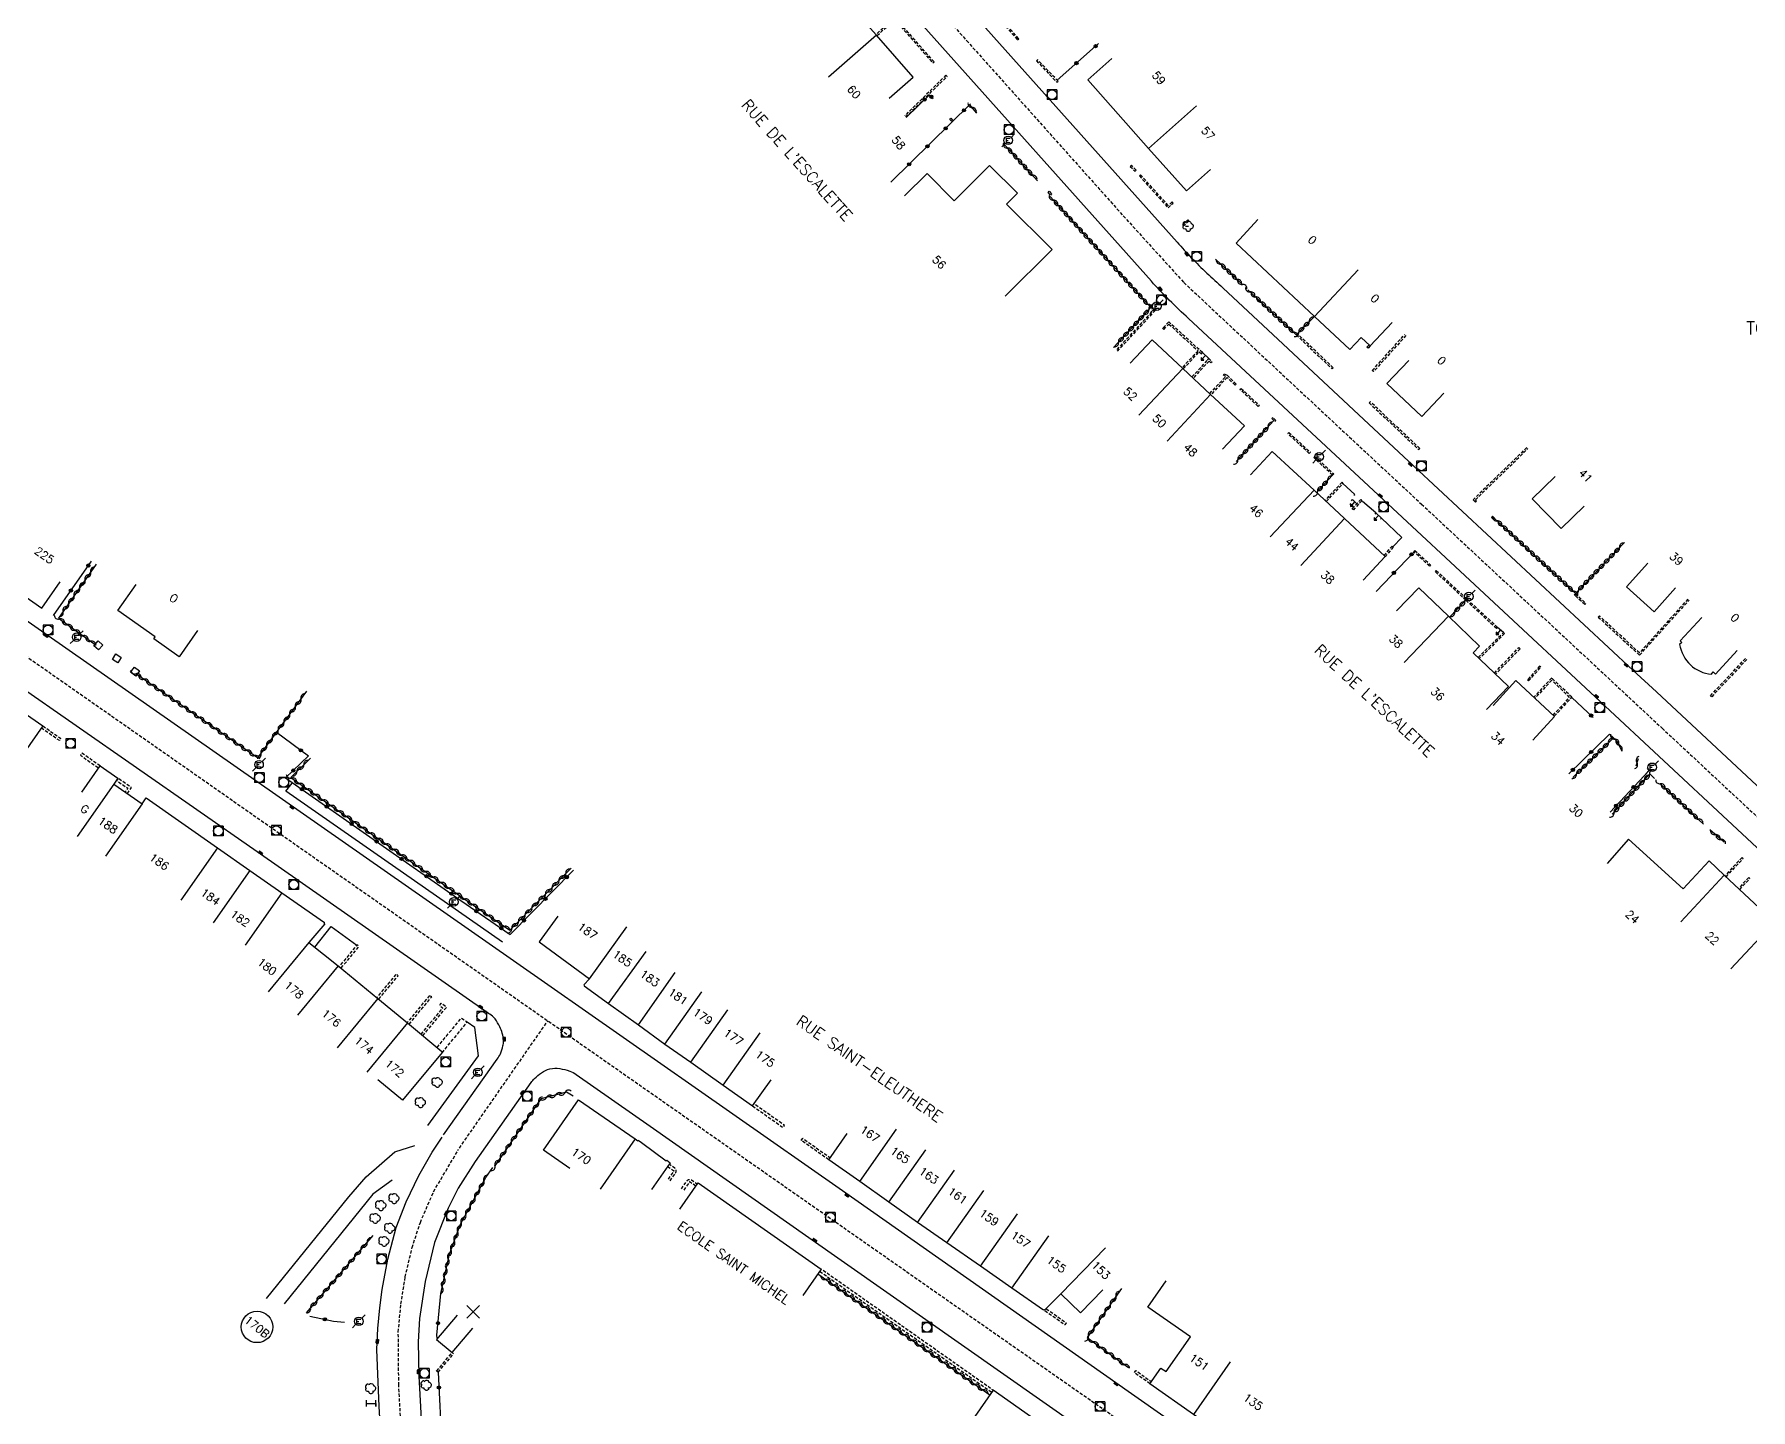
# Model space of a CAD drawing. Header units: millimetres. Extents: x 79000 to 80000, y 145000 to 146001.
# Drawn here: x 79249.1 to 79517.2, y 145345 to 145559.8 of the extents above; entities that cross this region are included whole.
import ezdxf
from ezdxf.enums import TextEntityAlignment as Align

# ---------------------------------------------------------------- set-up
doc = ezdxf.new("R2010")
doc.units = ezdxf.units.MM
doc.linetypes.add('DASHED', pattern=[0.75, 0.5, -0.25])
doc.layers.get('0').update_dxf_attribs({"linetype": 'CONTINUOUS'})
for name, color, linetype in [('W0001', 6, 'DASHED'), ('W0008', 7, 'CONTINUOUS'), ('W0100', 7, 'CONTINUOUS'), ('W0112', 1, 'DASHED'), ('W0300', 7, 'CONTINUOUS'), ('W0310', 3, 'CONTINUOUS'), ('W0322', 7, 'CONTINUOUS'), ('W0334', 7, 'CONTINUOUS'), ('W0400', 7, 'CONTINUOUS'), ('W0420', 7, 'CONTINUOUS'), ('W0471', 7, 'CONTINUOUS'), ('W0980', 7, 'CONTINUOUS'), ('W0984', 7, 'CONTINUOUS'), ('W0989', 7, 'CONTINUOUS'), ('W0991', 7, 'CONTINUOUS'), ('W1102', 7, 'CONTINUOUS'), ('W1474', 7, 'CONTINUOUS')]:
    doc.layers.add(name, color=color, linetype=linetype)
doc.styles.get("Standard").update_dxf_attribs({"font": 'romans.shx', "width": 0.85})

# ---------------------------------------------------------------- blocks, each defined once
blk = doc.blocks.new('T420')
for p, q in [((0.75, 0.75), (-0.75, 0.75)), ((-0.75, 0.75), (-0.75, -0.75)), ((0.75, 0.75), (0.75, -0.75)), ((0.75, -0.75), (-0.75, -0.75))]:
    blk.add_line(p, q)
blk.add_ellipse((0, 0), major_axis=(-0.53, 0.53), ratio=1, start_param=3.926991, end_param=10.210176)
blk = doc.blocks.new('T400')
for p, q in [((-0.15, 0.3), (0.15, 0.3)), ((-0.15, -0.25), (-0.15, 0.3)), ((-0.15, 0.15), (0.15, 0.15)), ((-0.15, 0), (0.15, 0)), ((0.15, 0.3), (0.15, -0.25)), ((-0.15, -0.15), (0.15, -0.15)), ((-0.15, -0.25), (-0.15, -0.3)), ((-0.15, -0.3), (0.15, -0.3)), ((0.15, -0.3), (0.15, -0.25))]:
    blk.add_line(p, q)
blk = doc.blocks.new('T471')
for p, q in [((-0.333334, 0.333334), (-0.333334, -0.333334)), ((-0.333334, 0.333334), (0.333334, 0.333334)), ((-0.333334, 0), (0, 0)), ((0.500001, 0.500001), (1.000002, 1.000002)), ((-0.500001, -0.500001), (-1.000002, -1.000002)), ((-0.333334, -0.333334), (0.333334, -0.333334))]:
    blk.add_line(p, q)
blk.add_ellipse((0, 0), major_axis=(0.471405, 0.471405), ratio=1, start_param=5.4977871438, end_param=11.780972451)
blk = doc.blocks.new('T300')
for p, q in [((-0.8, 0.51), (-0.86, 0.34)), ((-0.86, 0.34), (-0.86, 0.17)), ((-0.86, 0.17), (-0.74, 0.06)), ((-0.69, 0.63), (-0.8, 0.51)), ((-0.8, -0.06), (-0.74, 0.06)), ((-0.74, 0.06), (-0.69, 0.11)), ((-0.57, 0.69), (-0.69, 0.63)), ((-0.46, 0.69), (-0.57, 0.69)), ((-0.29, 0.63), (-0.46, 0.69)), ((-0.29, 0.63), (-0.17, 0.74)), ((-0.23, 0.57), (-0.29, 0.63)), ((-0.17, 0.74), (-0.06, 0.8)), ((-0.06, 0.8), (0.06, 0.8)), ((0.06, 0.8), (0.23, 0.74)), ((0.23, 0.74), (0.34, 0.63)), ((0.34, 0.63), (0.4, 0.51)), ((0.46, 0.46), (0.34, 0.46)), ((0.4, 0.51), (0.4, 0.46)), ((0.57, 0.4), (0.46, 0.46)), ((0.57, 0.4), (0.69, 0.29)), ((0.69, 0.29), (0.74, 0.17)), ((0.74, 0.06), (0.69, -0.17)), ((0.74, 0.17), (0.74, 0.06)), ((-0.8, -0.17), (-0.8, -0.06)), ((-0.8, -0.23), (-0.8, -0.17)), ((-0.74, -0.34), (-0.8, -0.23)), ((-0.69, -0.4), (-0.74, -0.34)), ((-0.51, -0.46), (-0.69, -0.4)), ((-0.4, -0.46), (-0.51, -0.46)), ((-0.4, -0.46), (-0.34, -0.46)), ((-0.34, -0.46), (-0.34, -0.4)), ((-0.34, -0.51), (-0.34, -0.46)), ((-0.29, -0.63), (-0.34, -0.51)), ((-0.17, -0.74), (-0.29, -0.63)), ((-0.06, -0.8), (-0.17, -0.74)), ((0.06, -0.8), (-0.06, -0.8)), ((0.17, -0.74), (0.06, -0.8)), ((0.23, -0.69), (0.17, -0.74)), ((0.29, -0.46), (0.23, -0.46)), ((0.29, -0.63), (0.23, -0.69)), ((0.46, -0.4), (0.29, -0.46)), ((0.34, -0.51), (0.29, -0.63)), ((0.34, -0.51), (0.34, -0.46)), ((0.57, -0.34), (0.46, -0.4)), ((0.63, -0.29), (0.57, -0.34)), ((0.69, -0.17), (0.63, -0.29))]:
    blk.add_line(p, q)
blk = doc.blocks.new('t310o')
at = {"color": 0, "linetype": 'Continuous'}
for centre, start, end in [((-0.5, 0.38), 216.8699, 323.1304), ((0.5, -0.37), 36.8699, 143.1303)]:
    blk.add_arc(centre, 0.625, start, end, dxfattribs=at)
blk = doc.blocks.new('t322o')
at = {"color": 0, "linetype": 'Continuous'}
for radius in [0.25, 0.15]:
    blk.add_circle((0, 0), radius, dxfattribs=at)
blk = doc.blocks.new('t112o')
at = {"color": 0, "linetype": 'Continuous'}
for p, q in [((-0.5, 0.5), (0.5, 0.5)), ((-0.5, -0.5), (-0.5, 0.5)), ((0.5, 0.5), (0.5, -0.5)), ((0.5, -0.5), (-0.5, -0.5))]:
    blk.add_line(p, q, dxfattribs=at)
blk = doc.blocks.new('t991o')
at = {"color": 0, "linetype": 'Continuous'}
for p, q in [((-1, 1), (1, -1)), ((-1, -1), (1, 1))]:
    blk.add_line(p, q, dxfattribs=at)
blk = doc.blocks.new('T1474')
at = {"color": 0, "linetype": 'Continuous', "flags": 128}
for points in [[(-0.75, -0.5), (-0.75, 0.5)], [(-0.75, 0), (0.75, 0)], [(0.75, 0), (0.75, -0.5), (0.75, 0.5)]]:
    blk.add_lwpolyline(points, dxfattribs=at)

msp = doc.modelspace()

# ---------------------------------------------------------------- linework, layer by layer
at = {"layer": 'W0001'}
for points in [[(79059.03, 145846.67), (79080.57, 145826.87), (79099.73, 145809.33), (79127.7, 145783.72), (79178.91, 145736.81), (79242.47, 145678.54), (79269.83, 145653.34), (79296.53, 145628.76), (79314.34, 145611.88), (79336.14, 145624.33), (79375.22, 145580.74), (79394.76, 145558.88), (79419.23, 145531.5), (79428.7, 145521.08), (79439.72, 145510.77), (79465.81, 145486.47), (79503.39, 145451.48), (79526.33, 145430.08), (79554.26, 145404.04), (79576.56, 145383.26), (79601.57, 145360.01)], [(79307.07, 145330.56), (79306.07, 145348.85), (79306, 145357.15), (79306.41, 145361.53), (79307.08, 145365.76), (79308.16, 145370.35), (79309.44, 145374.29), (79311.5, 145379.07), (79315.41, 145385.7)]]:
    msp.add_lwpolyline(points, dxfattribs=at)
at = {"layer": 'W0001', "flags": 128}
for points in [[(79516.13, 145275.16), (79000, 145635.92)], [(79315.54, 145385.89), (79329.33, 145405.73)]]:
    msp.add_lwpolyline(points, dxfattribs=at)
at = {"layer": 'W0008', "flags": 128}
for points in [[(79518.69, 145278.82), (79501.09, 145291.55), (79457.44, 145321.63), (79420.53, 145347.52), (79375.36, 145379.19), (79323.99, 145415.13), (79250.79, 145466.27), (79216.33, 145490.34), (79184.35, 145512.73), (79154.86, 145533.32), (79117.13, 145559.67), (79084.26, 145582.62), (79051.39, 145605.61), (79020.18, 145627.43), (79000, 145641.53)], [(79322.29, 145418.06), (79288.41, 145441.63), (79289.4, 145442.88)], [(79292.95, 145417.27), (79295.49, 145420.49), (79299.53, 145417.61)], [(79310.63, 145389.43), (79318.53, 145400.28), (79317.93, 145404.75), (79316.75, 145405.55)]]:
    msp.add_lwpolyline(points, dxfattribs=at)
for points in [[(79381.46, 145579.07), (79403.86, 145553.99), (79427.66, 145527.38, 0.0072), (79429.86, 145524.96, 0.0189), (79434.77, 145520.27), (79464.63, 145492.4), (79498.83, 145460.56), (79502.51, 145457.16), (79568.23, 145395.8), (79593.66, 145372.17), (79606.69, 145360.04)], [(79598.34, 145358.19), (79584.52, 145371.04), (79513.59, 145437.12), (79493.71, 145455.65), (79459.05, 145487.94), (79429.43, 145515.45, -0.0062), (79426.42, 145518.34, -0.0147), (79423.64, 145521.27), (79387.03, 145562.21)], [(79313.04, 145387.98), (79321.46, 145399.76, 0.055204), (79321.94, 145400.62, 0.042224), (79322.34, 145401.84, 0.070043), (79322.41, 145402.66, 0.048117), (79322.24, 145403.83, 0.057185), (79321.87, 145404.82, 0.041455), (79321.11, 145406.06, 0.064), (79320.69, 145406.5, 0.040414), (79319.89, 145407.05), (79283.94, 145432.17), (79246.26, 145458.42)], [(79318.03, 145383.8), (79326.75, 145396.16, -0.052195), (79327.26, 145396.74, -0.02803), (79328.35, 145397.65, -0.101902), (79329.68, 145398.26, -0.097435), (79331.21, 145398.31, -0.046787), (79332.77, 145397.91, -0.066121), (79333.79, 145397.39), (79345.36, 145389.3), (79370.12, 145371.92), (79412.22, 145342.38), (79415.54, 145340.05), (79428.76, 145330.82), (79455.2, 145312.29), (79513.56, 145271.51)]]:
    msp.add_lwpolyline(points, format="xyb", dxfattribs=at)
at = {"layer": 'W0008'}
for points in [[(79285.4, 145362.38), (79298.28, 145378.28), (79300.98, 145381.41), (79305.45, 145385.29), (79308.57, 145386.3)], [(79303.72, 145333.11), (79303.01, 145345.55), (79302.67, 145354.42), (79302.82, 145357.73), (79303.1, 145360.92), (79303.48, 145363.78), (79304.38, 145368.55), (79305.65, 145373.49), (79307.23, 145377.48), (79309.18, 145381.62), (79311.27, 145385.25), (79312.83, 145387.62)], [(79317.98, 145383.79), (79315.35, 145379.63), (79313.79, 145376.51), (79311.65, 145371.13), (79310.17, 145365.05), (79309.32, 145359.3), (79309.12, 145355.62), (79309.18, 145350.28), (79310.84, 145320.57)], [(79305.03, 145380.86), (79302.03, 145378.7), (79288.19, 145361.57)]]:
    msp.add_lwpolyline(points, dxfattribs=at)
at = {"layer": 'W0100'}
for p, q in [((79436.84, 145527.25), (79440.26, 145530.91)), ((79432.57, 145509.23), (79431.6, 145510.14)), ((79506.19, 145465.12), (79509.62, 145468.75)), ((79478.61, 145466.42), (79477.69, 145467.22))]:
    msp.add_line(p, q, dxfattribs=at)
at = {"layer": 'W0100', "flags": 128}
for points in [[(79382.67, 145549.88), (79386.43, 145553.17), (79380.7, 145559.72), (79367.32, 145574.57), (79363.61, 145571.22)], [(79417.43, 145556.05), (79413.69, 145552.73), (79423.17, 145542.04), (79429.11, 145535.4), (79432.83, 145538.73)], [(79436.84, 145527.25), (79449.1, 145515.78), (79454.62, 145510.61), (79456.39, 145512.5), (79457.81, 145511.17), (79461.23, 145514.82)], [(79434.74, 145495.05), (79438.14, 145498.72), (79432.86, 145503.61), (79428.52, 145507.68), (79423.73, 145512.13), (79420.33, 145508.47)], [(79463.85, 145508.92), (79460.42, 145505.29), (79465.86, 145500.14), (79469.29, 145503.78)], [(79456.72, 145474.62), (79460.13, 145478.28), (79453.76, 145484.22), (79449.05, 145488.64), (79442.48, 145494.71), (79439.08, 145491.04)], [(79228.62, 145491.52), (79225.76, 145487.42), (79233.95, 145481.7), (79238.49, 145478.52), (79243.1, 145475.28), (79250.32, 145470.22), (79253.19, 145474.31)], [(79486.68, 145490.78), (79483.1, 145487.28), (79487.63, 145482.65), (79491.21, 145486.14)], [(79208.34, 145461.03), (79204.38, 145464.07), (79214.25, 145476.94), (79214.39, 145476.84), (79214.45, 145476.93), (79218.63, 145474.04), (79223.14, 145470.9), (79227.49, 145467.91), (79232.41, 145464.46), (79236.94, 145461.3), (79241.44, 145458.17), (79245.54, 145455.3), (79250.47, 145451.83), (79247.59, 145447.74)], [(79501.15, 145477.26), (79497.81, 145473.54), (79502.13, 145469.66), (79505.47, 145473.38)], [(79274.63, 145466.74), (79271.76, 145462.64), (79267.8, 145465.41), (79268.04, 145465.76), (79262.19, 145469.84), (79265.06, 145473.94)], [(79475.94, 145454.37), (79479.4, 145457.98), (79473.89, 145463.25), (79474.89, 145464.29), (79470.02, 145468.96), (79465.38, 145473.4), (79461.92, 145469.78)], [(79483.18, 145449.62), (79486.59, 145453.28), (79480.54, 145458.91), (79476.98, 145455.02)], [(79256.59, 145441.47), (79259.44, 145445.58), (79262.2, 145443.66), (79261.57, 145442.75), (79265.97, 145439.67), (79266.6, 145440.58), (79277.78, 145432.79), (79282.82, 145429.25), (79287.79, 145425.78), (79294.47, 145421.13), (79294.39, 145421.05), (79294.51, 145420.94), (79292.04, 145417.98), (79296.63, 145414.37), (79302.81, 145409.27), (79307.45, 145405.43), (79312.82, 145400.97), (79312.78, 145400.91), (79312.87, 145400.8), (79306.65, 145393.36), (79302.82, 145396.57)], [(79551.79, 145385.59), (79555.22, 145389.23), (79549.29, 145394.82), (79543.26, 145400.45), (79537.21, 145406.09), (79531.38, 145411.55), (79527.52, 145415.08), (79520.94, 145421.2), (79513.11, 145428.52), (79510.72, 145430.74), (79506.68, 145426.37), (79498.12, 145434.12), (79494.83, 145430.35)], [(79330.94, 145422.13), (79327.98, 145418.1), (79335.84, 145412.32), (79334.97, 145411.41), (79335.08, 145411.3), (79335.01, 145411.22), (79338.85, 145408.46), (79343.49, 145405.13), (79347.65, 145402.13), (79351.67, 145399.32), (79356.76, 145395.71), (79361.34, 145392.48), (79364.22, 145396.56)], [(79332.81, 145382.72), (79328.7, 145385.57), (79334.15, 145393.44), (79342.99, 145387.32), (79343.4, 145387.03), (79343.46, 145387.12), (79343.99, 145386.74), (79347.86, 145383.9), (79347.92, 145383.98), (79348.46, 145383.61), (79345.57, 145379.44)], [(79416.05, 145363.74), (79412.56, 145360.15), (79409.48, 145363.15), (79409.48, 145363.15), (79406.95, 145360.55), (79406.82, 145360.67), (79406.78, 145360.6), (79401.84, 145364.02), (79396.92, 145367.47), (79391.65, 145371.11), (79387.08, 145374.29), (79382.59, 145377.46), (79378.06, 145380.68), (79373.23, 145384.06), (79376.09, 145388.16)], [(79349.96, 145376.35), (79352.83, 145380.44), (79372.06, 145366.97), (79369.19, 145362.87)], [(79463.14, 145327.37), (79460.28, 145323.27), (79453.56, 145327.95), (79450.27, 145330.25), (79446.08, 145333.2), (79441.76, 145336.22), (79437, 145340.87), (79437.14, 145341.01), (79435.32, 145342.79), (79435.18, 145342.65), (79434.11, 145341.56), (79434.11, 145341.56), (79430.22, 145344.27), (79423.4, 145349.08), (79425.12, 145351.54), (79425.94, 145350.97), (79429.74, 145356.43), (79423.08, 145361.06), (79425.94, 145365.17)], [(79404.74, 145343.99), (79398.93, 145348.06), (79396.06, 145343.97)]]:
    msp.add_lwpolyline(points, dxfattribs=at)
at = {"layer": 'W0100'}
for points in [[(79400.78, 145518.94), (79408.11, 145526.23), (79400.99, 145533.32), (79402.69, 145535.04), (79398.36, 145539.35), (79392.81, 145533.84), (79388.62, 145538.11), (79385.05, 145534.6)], [(79432.08, 145509.69), (79431.4, 145508.96), (79431.8, 145508.97), (79431.39, 145509.36), (79431.4, 145508.96)], [(79454.87, 145486.99), (79455.04, 145487.17), (79455.72, 145486.54)], [(79455.38, 145486.86), (79454.7, 145486.12), (79455.1, 145486.14), (79454.69, 145486.52), (79454.7, 145486.12)], [(79459.12, 145484.69), (79458.44, 145483.96), (79458.84, 145483.98), (79458.43, 145484.36), (79458.44, 145483.96)], [(79459.4, 145484.1), (79459.57, 145484.28), (79458.68, 145485.11), (79458.51, 145484.92)], [(79478.15, 145466.82), (79477.49, 145466.07), (79477.89, 145466.09), (79477.47, 145466.47), (79477.49, 145466.07)], [(79315.19, 145359.82), (79311.96, 145356), (79314.4, 145353.94), (79317.63, 145357.75)]]:
    msp.add_lwpolyline(points, dxfattribs=at)
msp.add_lwpolyline([(79506.19, 145465.12), (79506.48, 145464.84), (79506.13, 145464.57, 0.346885), (79511.11, 145459.89), (79511.35, 145460.26), (79511.72, 145459.93), (79515.09, 145463.62)], format="xyb", dxfattribs=at)
at = {"layer": 'W0112'}
for p in [(79312.21, 145350.87), (79314.4, 145353.94)]:
    msp.add_line(p, (79314.63, 145353.74), dxfattribs=at)
for points in [[(79389.33, 145573.96), (79402.72, 145559), (79402.91, 145559.17), (79389.51, 145574.13)], [(79409.04, 145552.54), (79405.84, 145555.89), (79405.66, 145555.72), (79408.86, 145552.37)], [(79392.4, 145546.28), (79392.12, 145546.56), (79392.3, 145546.73), (79392.58, 145546.45)], [(79421.25, 145538.63), (79420.49, 145539.41), (79420.31, 145539.23), (79421.08, 145538.45)], [(79426.85, 145533.66), (79426.26, 145533.11), (79421.93, 145537.91), (79421.74, 145537.74), (79426.24, 145532.75), (79427.02, 145533.48)], [(79407.85, 145534.75), (79407.48, 145535.16), (79407.67, 145535.33), (79408.04, 145534.92)], [(79428.57, 145530.17), (79429.3, 145530.87), (79429.48, 145530.69), (79428.75, 145529.99)], [(79446.24, 145512.9), (79451.85, 145507.6), (79452.02, 145507.78), (79446.41, 145513.08)], [(79440.29, 145501.74), (79437.46, 145504.37), (79437.63, 145504.55), (79440.46, 145501.92)], [(79457.62, 145502.29), (79465.37, 145494.99), (79465.54, 145495.17), (79457.8, 145502.47)], [(79443.07, 145499.55), (79442.61, 145500), (79442.43, 145499.83), (79442.9, 145499.37)], [(79448.29, 145494.39), (79444.92, 145497.48), (79445.08, 145497.66), (79448.45, 145494.58)], [(79451.93, 145490.99), (79448.97, 145493.74), (79449.14, 145493.92), (79452.1, 145491.18)], [(79455, 145485.76), (79456.31, 145487.17), (79456.49, 145487), (79455.19, 145485.59)], [(79477.28, 145484.22), (79476.92, 145484.57), (79476.75, 145484.39), (79477.1, 145484.04)], [(79464.76, 145479.25), (79467.21, 145476.98), (79467.04, 145476.79), (79464.59, 145479.07)], [(79468.11, 145476.12), (79472.92, 145471.64), (79477.69, 145467.22), (79477.52, 145467.04), (79472.75, 145471.45), (79467.94, 145475.93)], [(79489.84, 145472.48), (79491.49, 145470.96), (79491.33, 145470.78), (79489.67, 145472.3)], [(79482.54, 145458.85), (79484.43, 145461), (79484.24, 145461.17), (79482.36, 145459.01)]]:
    msp.add_lwpolyline(points, close=True, dxfattribs=at)
for points in [[(79380.77, 145559.64), (79383.55, 145562.15), (79389.49, 145555.38), (79389.68, 145555.54), (79383.28, 145562.84), (79383.09, 145562.68), (79383.39, 145562.34), (79380.6, 145559.83)], [(79385.25, 145546.93), (79391.72, 145553.28), (79391.54, 145553.46), (79385.09, 145547.12)], [(79418.31, 145510.34), (79424.35, 145516.84), (79424.17, 145517.01), (79418.13, 145510.52)], [(79428.6, 145507.6), (79431.09, 145510.26), (79431.43, 145509.96), (79431.6, 145510.14), (79431.08, 145510.61), (79426.33, 145514.94), (79425.38, 145513.93), (79425.56, 145513.76), (79426.34, 145514.59), (79430.91, 145510.42), (79428.42, 145507.77)], [(79457.81, 145511.17), (79457.46, 145510.82), (79457.29, 145511), (79457.63, 145511.34)], [(79463.38, 145512.8), (79458.31, 145507.17), (79458.12, 145507.34), (79463.19, 145512.97)], [(79429.96, 145506.33), (79432.45, 145508.99), (79432.39, 145509.05), (79432.57, 145509.23), (79433.1, 145508.71), (79432.93, 145508.53), (79432.63, 145508.82), (79430.14, 145506.16)], [(79432.74, 145503.73), (79435.26, 145506.42), (79434.9, 145506.6), (79435.01, 145506.82), (79435.44, 145506.61), (79436.86, 145505.23), (79436.69, 145505.05), (79435.45, 145506.25), (79432.92, 145503.56)], [(79482.25, 145495.32), (79473.88, 145487.15), (79474.24, 145486.76), (79474.42, 145486.93), (79474.23, 145487.14), (79482.42, 145495.14)], [(79450.92, 145486.88), (79453.58, 145489.71), (79453.4, 145489.88), (79450.74, 145487.05)], [(79459.94, 145478.45), (79461.22, 145479.91), (79461.41, 145479.74), (79460.13, 145478.28)], [(79507.41, 145471.64), (79499.86, 145463.23), (79493.59, 145469.01), (79493.42, 145468.83), (79499.88, 145462.88), (79507.6, 145471.47)], [(79474.66, 145462.51), (79478.61, 145466.42), (79478.78, 145466.24), (79474.84, 145462.34)], [(79477.19, 145460.09), (79481.03, 145464.07), (79481.21, 145463.89), (79477.38, 145459.91)], [(79516.62, 145462.22), (79511.12, 145456.38), (79510.93, 145456.55), (79516.44, 145462.39)], [(79486.54, 145453.33), (79489.31, 145456.3), (79486.15, 145459.32), (79483.34, 145456.31)], [(79486.35, 145453.5), (79488.95, 145456.29), (79486.16, 145458.97), (79483.52, 145456.14)], [(79513.39, 145428.26), (79516.06, 145431.11), (79515.88, 145431.28), (79513.21, 145428.43)], [(79515.51, 145426.28), (79517.1, 145427.99), (79516.92, 145428.16), (79515.33, 145426.45)], [(79312.21, 145350.87), (79311.99, 145351.07), (79314.4, 145353.94)]]:
    msp.add_lwpolyline(points, dxfattribs=at)
at = {"layer": 'W0112', "flags": 128}
for points in [[(79250.47, 145451.83), (79253.28, 145449.87), (79253.06, 145449.54), (79250.24, 145451.5)], [(79259.44, 145445.58), (79256.58, 145447.57), (79256.35, 145447.25), (79259.22, 145445.25)], [(79263.68, 145441.28), (79264.32, 145442.19), (79262.2, 145443.66), (79261.98, 145443.33), (79263.76, 145442.09), (79263.35, 145441.51)], [(79297.09, 145414.02), (79299.85, 145417.36), (79299.54, 145417.62), (79296.78, 145414.27)], [(79302.95, 145409.16), (79305.98, 145412.82), (79305.67, 145413.08), (79302.64, 145409.41)], [(79307.68, 145405.24), (79311.21, 145409.5), (79310.9, 145409.76), (79307.37, 145405.49)], [(79309.84, 145403.44), (79313.53, 145407.9), (79312.65, 145408.5), (79312.43, 145408.17), (79312.94, 145407.81), (79309.53, 145403.7)], [(79312.05, 145401.61), (79315.86, 145406.21), (79316.73, 145405.6), (79312.84, 145400.83)], [(79361.34, 145392.48), (79366.09, 145389.11), (79366.32, 145389.44), (79361.57, 145392.8)], [(79373.23, 145384.06), (79368.94, 145387.1), (79369.17, 145387.42), (79373.46, 145384.38)], [(79407.19, 145360.8), (79410.32, 145358.61), (79410.09, 145358.28), (79406.78, 145360.6)], [(79423.4, 145349.08), (79420.97, 145350.81), (79421.2, 145351.14), (79423.63, 145349.4)]]:
    msp.add_lwpolyline(points, dxfattribs=at)
for points in [[(79348.07, 145383.04), (79348.97, 145382.41, -0.412665), (79349, 145382.27), (79348.13, 145381.03)], [(79348.46, 145380.79), (79349.32, 145382.04, 0.412665), (79349.2, 145382.74), (79348.3, 145383.37)], [(79350.22, 145379.51), (79351.11, 145380.79, -0.414214), (79351.81, 145380.91), (79352.71, 145380.28)], [(79352.48, 145379.95), (79351.58, 145380.58, 0.414214), (79351.44, 145380.56), (79350.54, 145379.27)]]:
    msp.add_lwpolyline(points, format="xyb", dxfattribs=at)
msp.add_lwpolyline([(79371.83, 145366.64), (79398.7, 145347.74), (79398.93, 145348.06), (79372.06, 145366.97)], close=True, dxfattribs=at)
at = {"layer": 'W0310'}
for p, q in [((79435.62, 145506.44), (79435.62, 145506.44)), ((79451.93, 145490.99), (79449.4, 145488.3)), ((79291.66, 145360.17), (79302.08, 145372.23))]:
    msp.add_line(p, q, dxfattribs=at)
at = {"layer": 'W0310', "flags": 128}
for points in [[(79396.37, 145547.52), (79395.26, 145548.86)], [(79405.86, 145536.99), (79400.48, 145542.85)], [(79417.7, 145510.91), (79423.52, 145517.17), (79407.79, 145534.54)], [(79428.93, 145529.87), (79429.4, 145529.89)], [(79433.63, 145524.75), (79437.89, 145520.71)], [(79438.71, 145519.95), (79446.22, 145512.92), (79449.1, 145515.78)], [(79477.25, 145484.19), (79489.86, 145472.53), (79497.54, 145480.5)], [(79258.8, 145477.07), (79252.9, 145468.66), (79258.81, 145464.44)], [(79291.68, 145457.25), (79284.03, 145446.85), (79264.99, 145459.99)], [(79497.17, 145447.82), (79496.47, 145449.22), (79495.82, 145449.98), (79495.19, 145450.54)], [(79292.31, 145446.79), (79289.19, 145443.78), (79316.07, 145424.99), (79323.42, 145419.91), (79333.02, 145429.63)], [(79502.22, 145443.61), (79501.5, 145444.33), (79495.61, 145438.04)], [(79499.63, 145446.67), (79499.27, 145445.54)], [(79509.88, 145436.5), (79503.06, 145442.86)], [(79513.07, 145433.65), (79510.84, 145435.62)], [(79333.33, 145393.99), (79332.28, 145394.62), (79328.25, 145393.56), (79321.05, 145383.12)], [(79371.54, 145366.23), (79398.41, 145347.33)], [(79418.93, 145363.95), (79413.6, 145356.29), (79420.04, 145351.62)]]:
    msp.add_lwpolyline(points, dxfattribs=at)
at = {"layer": 'W0310'}
for points in [[(79442.75, 145499.51), (79436.84, 145493.12)], [(79472.75, 145471.46), (79470.2, 145468.79)], [(79495.82, 145449.98), (79489.45, 145443.78)], [(79312.65, 145363.17), (79313.99, 145369.34), (79315.72, 145374.02), (79319.65, 145381.28), (79320.74, 145382.84)]]:
    msp.add_lwpolyline(points, dxfattribs=at)
at = {"layer": 'W0322'}
msp.add_line((79312.21, 145350.87), (79313.92, 145317.84), dxfattribs=at)
for points in [[(79408.91, 145552.68), (79415.35, 145558.4)], [(79395.38, 145548.98), (79382.94, 145536.75)], [(79464.64, 145479.02), (79458.73, 145472.84)], [(79495.19, 145450.54), (79488.83, 145444.35)], [(79312.05, 145356.19), (79312.01, 145356.69), (79312.65, 145363.17)], [(79292.18, 145359.64), (79295.9, 145358.86), (79297.58, 145358.71)]]:
    msp.add_lwpolyline(points, dxfattribs=at)
at = {"layer": 'W0322', "flags": 128}
for points in [[(79389.55, 145549.79), (79388.96, 145550.42), (79385.33, 145546.84)], [(79252.13, 145469.09), (79258.08, 145477.58)], [(79492.61, 145453.16), (79489.27, 145456.26)], [(79286.96, 145450.84), (79291.97, 145447.15), (79288.4, 145443.72), (79315.79, 145424.58), (79323.48, 145419.26), (79333.38, 145429.28)], [(79495.26, 145438.36), (79501.37, 145444.88), (79501.1, 145445.22)]]:
    msp.add_lwpolyline(points, dxfattribs=at)
at = {"layer": 'W0334', "flags": 128}
for points in [[(79455.22, 145487.86), (79455.38, 145487.97), (79453.55, 145489.68)], [(79458.68, 145485.11), (79456.59, 145486.89)], [(79461.35, 145479.79), (79462.76, 145481.24), (79459.57, 145484.28)]]:
    msp.add_lwpolyline(points, dxfattribs=at)
at = {"layer": 'W1102'}
for p, q in [((79380.7, 145559.72), (79373.17, 145553.14)), ((79423.17, 145542.04), (79430.66, 145548.67)), ((79449.1, 145515.78), (79455.94, 145523.08)), ((79428.52, 145507.68), (79421.68, 145500.38)), ((79432.86, 145503.61), (79426.07, 145496.28)), ((79449.05, 145488.64), (79442.2, 145481.35)), ((79453.76, 145484.22), (79446.94, 145476.9)), ((79470.02, 145468.96), (79463.1, 145461.73)), ((79513.11, 145428.52), (79506.29, 145421.21)), ((79520.94, 145421.2), (79514.13, 145413.89))]:
    msp.add_line(p, q, dxfattribs=at)
at = {"layer": 'W1102', "flags": 128}
for points in [[(79261.57, 145442.75), (79255.85, 145434.56)], [(79265.97, 145439.67), (79260.24, 145431.48)], [(79277.78, 145432.79), (79272.05, 145424.59)], [(79282.82, 145429.25), (79277.09, 145421.05)], [(79287.79, 145425.78), (79282.06, 145417.58)], [(79335.84, 145412.32), (79341.69, 145420.44)], [(79292.04, 145417.98), (79285.66, 145410.28)], [(79338.85, 145408.46), (79344.7, 145416.58)], [(79296.63, 145414.37), (79290.25, 145406.67)], [(79343.49, 145405.13), (79349.26, 145413.29)], [(79302.81, 145409.27), (79296.43, 145401.57)], [(79347.65, 145402.13), (79353.42, 145410.3)], [(79351.67, 145399.32), (79357.45, 145407.48)], [(79307.45, 145405.43), (79301.07, 145397.73)], [(79356.76, 145395.71), (79362.54, 145403.87)], [(79378.06, 145380.68), (79383.83, 145388.85)], [(79342.99, 145387.32), (79337.53, 145379.45)], [(79382.59, 145377.46), (79388.37, 145385.62)], [(79387.08, 145374.29), (79392.86, 145382.45)], [(79391.65, 145371.11), (79397.43, 145379.27)], [(79396.92, 145367.47), (79402.7, 145375.63)], [(79401.84, 145364.02), (79407.62, 145372.17)], [(79416.45, 145370.32), (79409.48, 145363.15)], [(79435.93, 145352.48), (79430.22, 145344.27)]]:
    msp.add_lwpolyline(points, dxfattribs=at)
at = {"layer": 'W1102'}
msp.add_circle((79283.94, 145357.96), 2.46, dxfattribs=at)

# ---------------------------------------------------------------- block references
at = {"layer": 'W0112'}
for p, rotation in [((79259.15, 145464.4), 318.8478238850084), ((79262.03, 145462.38), 328.2010646115514), ((79264.89, 145460.31), 323.0484794621854)]:
    msp.add_blockref('t112o', p, dxfattribs=dict(at, rotation=rotation))
at = {"layer": 'W0300'}
for p in [(79429.39, 145529.87), (79312.11, 145396.14), (79309.48, 145392.98), (79303.3, 145376.89), (79305.36, 145377.99), (79302.42, 145374.89), (79303.8, 145371.3), (79304.7, 145373.37), (79301.72, 145348.31), (79310.4, 145348.83)]:
    msp.add_blockref('T300', p, dxfattribs=at)
at = {"layer": 'W0310'}
for p, rotation in [((79395.63, 145548.41), 129.8576294940469), ((79401.17, 145542.09), 132.5835459531356), ((79401.95, 145541.24), 132.5835459531356), ((79402.73, 145540.39), 132.5835459531356), ((79403.52, 145539.54), 132.5835459531356), ((79404.3, 145538.69), 132.5835459531356), ((79405.08, 145537.84), 132.5835459531356), ((79408.33, 145533.95), 132.1710655971128), ((79409.1, 145533.09), 132.1710655971128), ((79409.88, 145532.24), 132.1710655971128), ((79410.65, 145531.38), 132.1710655971128), ((79411.43, 145530.52), 132.1710655971128), ((79412.2, 145529.67), 132.1710655971128), ((79412.98, 145528.81), 132.1710655971128), ((79413.75, 145527.96), 132.1710655971128), ((79414.53, 145527.1), 132.1710655971128), ((79415.3, 145526.24), 132.1710655971128), ((79416.08, 145525.39), 132.1710655971128), ((79416.85, 145524.53), 132.1710655971128), ((79417.63, 145523.68), 132.1710655971128), ((79434.47, 145523.96), 316.4675628517015), ((79418.41, 145522.82), 132.1710655971128), ((79419.18, 145521.96), 132.1710655971128), ((79419.96, 145521.11), 132.1710655971128), ((79435.3, 145523.16), 316.4675628517015), ((79436.14, 145522.37), 316.4675628517015), ((79436.98, 145521.57), 316.4675628517015), ((79420.73, 145520.25), 132.1710655971128), ((79421.51, 145519.4), 132.1710655971128), ((79422.28, 145518.54), 132.1710655971128), ((79437.81, 145520.78), 316.4675628517015), ((79439.07, 145519.61), 316.8796583758279), ((79439.91, 145518.82), 316.8796583758279), ((79422.42, 145515.99), 47.07907032844901), ((79423.06, 145517.68), 132.1710655971128), ((79423.21, 145516.83), 47.07907032844901), ((79440.76, 145518.03), 316.8796583758279), ((79441.6, 145517.24), 316.8796583758279), ((79442.44, 145516.45), 316.8796583758279), ((79443.28, 145515.66), 316.8796583758279), ((79420.06, 145513.45), 47.07907032844901), ((79420.85, 145514.29), 47.07907032844901), ((79421.63, 145515.14), 47.07907032844901), ((79444.13, 145514.88), 316.8796583758279), ((79444.97, 145514.09), 316.8796583758279), ((79445.81, 145513.3), 316.8796583758279), ((79446.65, 145513.34), 44.7787741784119), ((79447.46, 145514.15), 44.7787741784119), ((79448.28, 145514.97), 44.7787741784119), ((79418.49, 145511.76), 47.07907032844901), ((79419.27, 145512.6), 47.07907032844901), ((79440.27, 145496.83), 227.2388254543115), ((79441.05, 145497.68), 227.2388254543115), ((79441.84, 145498.52), 227.2388254543115), ((79437.92, 145494.28), 227.2388254543115), ((79438.7, 145495.13), 227.2388254543115), ((79439.49, 145495.98), 227.2388254543115), ((79437.13, 145493.44), 227.2388254543115), ((79450.35, 145489.31), 226.7839083293955), ((79451.14, 145490.15), 226.7839083293955), ((79449.56, 145488.47), 226.7839083293955), ((79477.64, 145483.84), 317.2309830451775), ((79478.49, 145483.05), 317.2309830451775), ((79479.33, 145482.27), 317.2309830451775), ((79480.18, 145481.48), 317.2309830451775), ((79481.03, 145480.7), 317.2309830451775), ((79481.88, 145479.92), 317.2309830451775), ((79482.73, 145479.13), 317.2309830451775), ((79483.57, 145478.35), 317.2309830451775), ((79495.14, 145478), 46.05993684893381), ((79495.94, 145478.83), 46.05993684893381), ((79496.74, 145479.67), 46.05993684893381), ((79257.94, 145475.84), 234.9783619943571), ((79484.42, 145477.56), 317.2309830451775), ((79485.27, 145476.78), 317.2309830451775), ((79486.12, 145475.99), 317.2309830451775), ((79492.73, 145475.51), 46.05993684893381), ((79493.54, 145476.34), 46.05993684893381), ((79494.34, 145477.17), 46.05993684893381), ((79256.22, 145473.39), 234.9783619943571), ((79257.08, 145474.62), 234.9783619943571), ((79486.96, 145475.21), 317.2309830451775), ((79487.81, 145474.43), 317.2309830451775), ((79488.66, 145473.64), 317.2309830451775), ((79489.51, 145472.86), 317.2309830451775), ((79490.33, 145473.01), 46.05993684893381), ((79491.13, 145473.84), 46.05993684893381), ((79491.93, 145474.68), 46.05993684893381), ((79254.5, 145470.93), 234.9783619943571), ((79255.36, 145472.16), 234.9783619943571), ((79471.79, 145470.46), 226.2491491646422), ((79472.59, 145471.29), 226.2491491646422), ((79253.08, 145468.53), 324.4313683474661), ((79253.64, 145469.7), 234.9783619943571), ((79254.3, 145467.65), 324.4313683474661), ((79470.99, 145469.62), 226.2491491646422), ((79255.52, 145466.78), 324.4313683474661), ((79256.74, 145465.91), 324.4313683474661), ((79257.96, 145465.04), 324.4313683474661), ((79265.02, 145459.97), 145.3937450387952), ((79266.25, 145459.12), 145.3937450387952), ((79267.49, 145458.26), 145.3937450387952), ((79268.72, 145457.41), 145.3937450387952), ((79269.96, 145456.56), 145.3937450387952), ((79271.19, 145455.71), 145.3937450387952), ((79272.43, 145454.86), 145.3937450387952), ((79273.66, 145454), 145.3937450387952), ((79289.9, 145454.83), 233.6412329860111), ((79290.79, 145456.04), 233.6412329860111), ((79274.9, 145453.15), 145.3937450387952), ((79276.13, 145452.3), 145.3937450387952), ((79277.36, 145451.45), 145.3937450387952), ((79287.23, 145451.21), 233.6412329860111), ((79288.12, 145452.41), 233.6412329860111), ((79289.01, 145453.62), 233.6412329860111), ((79278.6, 145450.6), 145.3937450387952), ((79279.83, 145449.75), 145.3937450387952), ((79281.07, 145448.89), 145.3937450387952), ((79285.45, 145448.79), 233.6412329860111), ((79286.34, 145450), 233.6412329860111), ((79494.99, 145449.17), 224.2287689952902), ((79495.99, 145449.78), 131.1001498741206), ((79496.66, 145448.85), 116.2756644992925), ((79282.3, 145448.04), 145.3937450387952), ((79283.54, 145447.19), 145.3937450387952), ((79284.56, 145447.58), 233.6412329860111), ((79491.68, 145445.95), 224.2287689952902), ((79492.51, 145446.75), 224.2287689952902), ((79493.33, 145447.56), 224.2287689952902), ((79494.16, 145448.37), 224.2287689952902), ((79499.45, 145446.11), 252.2486954477801), ((79289.32, 145443.69), 325.0453952805649), ((79290.15, 145444.71), 223.9265224809969), ((79291.23, 145445.75), 223.9265224809969), ((79490.02, 145444.34), 224.2287689952902), ((79490.85, 145445.14), 224.2287689952902), ((79500.62, 145443.38), 226.8700020036983), ((79501.41, 145444.22), 226.8700020036983), ((79290.55, 145442.83), 325.0453952805649), ((79291.78, 145441.97), 325.0453952805649), ((79293.01, 145441.11), 325.0453952805649), ((79498.25, 145440.85), 226.8700020036983), ((79499.04, 145441.7), 226.8700020036983), ((79499.83, 145442.54), 226.8700020036983), ((79503.12, 145442.8), 137.0170641555763), ((79503.97, 145442.01), 137.0170641555763), ((79504.81, 145441.22), 137.0170641555763), ((79294.24, 145440.25), 325.0453952805649), ((79295.47, 145439.39), 325.0453952805649), ((79296.7, 145438.53), 325.0453952805649), ((79495.88, 145438.32), 226.8700020036983), ((79496.67, 145439.17), 226.8700020036983), ((79497.46, 145440.01), 226.8700020036983), ((79505.66, 145440.44), 137.0170641555763), ((79506.5, 145439.65), 137.0170641555763), ((79507.35, 145438.86), 137.0170641555763), ((79508.19, 145438.07), 137.0170641555763), ((79297.92, 145437.68), 325.0453952805649), ((79299.15, 145436.82), 325.0453952805649), ((79300.38, 145435.96), 325.0453952805649), ((79509.04, 145437.29), 137.0170641555763), ((79301.61, 145435.1), 325.0453952805649), ((79302.84, 145434.24), 325.0453952805649), ((79304.07, 145433.38), 325.0453952805649), ((79305.3, 145432.52), 325.0453952805649), ((79511.7, 145434.85), 138.5966860664213), ((79512.57, 145434.09), 138.5966860664213), ((79306.53, 145431.66), 325.0453952805649), ((79307.76, 145430.8), 325.0453952805649), ((79308.99, 145429.94), 325.0453952805649), ((79310.22, 145429.08), 325.0453952805649), ((79311.45, 145428.22), 325.0453952805649), ((79312.68, 145427.36), 325.0453952805649), ((79331.1, 145427.68), 45.35798750488753), ((79332.15, 145428.75), 45.35798750488753), ((79313.91, 145426.5), 325.0453952805649), ((79315.14, 145425.64), 325.0453952805649), ((79316.37, 145424.79), 325.3337577250666), ((79327.93, 145424.48), 45.35798750488753), ((79328.99, 145425.55), 45.35798750488753), ((79330.04, 145426.61), 45.35798750488753), ((79317.6, 145423.93), 325.3337577250666), ((79318.83, 145423.08), 325.3337577250666), ((79320.07, 145422.23), 325.3337577250666), ((79325.83, 145422.35), 45.35798750488753), ((79326.88, 145423.41), 45.35798750488753), ((79321.3, 145421.37), 325.3337577250666), ((79322.54, 145420.52), 325.3337577250666), ((79323.72, 145420.21), 45.35798750488753), ((79324.77, 145421.28), 45.35798750488753), ((79327.91, 145393.06), 235.3711716547891), ((79329.12, 145393.79), 194.8285181653971), ((79330.57, 145394.17), 194.8285181653971), ((79332.02, 145394.55), 194.8285181653971), ((79326.2, 145390.59), 235.3711716547891), ((79327.06, 145391.82), 235.3711716547891), ((79323.65, 145386.89), 235.3711716547891), ((79324.5, 145388.12), 235.3711716547891), ((79325.35, 145389.36), 235.3711716547891), ((79321.94, 145384.42), 235.3711716547891), ((79322.8, 145385.65), 235.3711716547891), ((79321.09, 145383.18), 235.3711716547891), ((79318.67, 145379.47), 61.56131370668052), ((79319.38, 145380.79), 61.56131370668052), ((79317.24, 145376.83), 61.56131370668052), ((79317.95, 145378.15), 61.56131370668052), ((79315.81, 145374.19), 61.56131370668052), ((79316.53, 145375.51), 61.56131370668052), ((79301.14, 145371.14), 49.15772988348961), ((79314.75, 145371.39), 69.78124131595288), ((79315.27, 145372.8), 69.78124131595288), ((79299.18, 145368.87), 49.15772988348961), ((79300.16, 145370.01), 49.15772988348961), ((79313.82, 145368.54), 77.6904059301943), ((79314.23, 145369.98), 69.78124131595288), ((79296.24, 145365.47), 49.15772988348961), ((79297.22, 145366.6), 49.15772988348961), ((79298.2, 145367.74), 49.15772988348961), ((79313.18, 145365.61), 77.6904059301943), ((79313.5, 145367.08), 77.6904059301943), ((79294.27, 145363.2), 49.15772988348961), ((79295.25, 145364.33), 49.15772988348961), ((79312.86, 145364.15), 77.6904059301943), ((79372.77, 145365.37), 324.8796953492841), ((79373.99, 145364.5), 324.8796953492841), ((79375.22, 145363.64), 324.8796953492841), ((79418.07, 145362.72), 235.1489503525571), ((79292.31, 145360.93), 49.15772988348961), ((79293.29, 145362.06), 49.15772988348961), ((79376.45, 145362.78), 324.8796953492841), ((79377.67, 145361.91), 324.8796953492841), ((79378.9, 145361.05), 324.8796953492841), ((79380.13, 145360.19), 324.8796953492841), ((79416.36, 145360.26), 235.1489503525571), ((79417.22, 145361.49), 235.1489503525571), ((79381.35, 145359.32), 324.8796953492841), ((79382.58, 145358.46), 324.8796953492841), ((79383.81, 145357.6), 324.8796953492841), ((79414.65, 145357.8), 235.1489503525571), ((79415.5, 145359.03), 235.1489503525571), ((79385.04, 145356.74), 324.8796953492841), ((79386.26, 145355.87), 324.8796953492841), ((79387.49, 145355.01), 324.8796953492841), ((79413.79, 145356.57), 235.1489503525571), ((79414.55, 145355.61), 324.0471963118549), ((79388.72, 145354.15), 324.8796953492841), ((79389.94, 145353.28), 324.8796953492841), ((79391.17, 145352.42), 324.8796953492841), ((79415.76, 145354.73), 324.0471963118549), ((79416.98, 145353.85), 324.0471963118549), ((79418.19, 145352.97), 324.0471963118549), ((79419.4, 145352.08), 324.0471963118549), ((79392.4, 145351.56), 324.8796953492841), ((79393.62, 145350.7), 324.8796953492841), ((79394.85, 145349.83), 324.8796953492841), ((79396.08, 145348.97), 324.8796953492841), ((79397.3, 145348.11), 324.8796953492841)]:
    msp.add_blockref('t310o', p, dxfattribs=dict(at, rotation=rotation))
at = {"layer": 'W0322'}
for p, rotation in [((79414.91, 145558), 41.56191719503833), ((79411.92, 145555.35), 41.56191719503833), ((79388.18, 145549.65), 224.4919719193704), ((79389.26, 145550.1), 224.4919719193704), ((79394.35, 145547.97), 224.5096130648995), ((79391.5, 145545.16), 224.5096130648995), ((79388.64, 145542.36), 224.5096130648995), ((79385.79, 145539.55), 224.5096130648995), ((79464.26, 145478.62), 226.2491491638376), ((79257.59, 145476.87), 54.97836199431995), ((79461.5, 145475.73), 226.2491491638376), ((79254.86, 145472.98), 54.97836199431995), ((79492.3, 145453.45), 137.2233207265513), ((79290.79, 145448.02), 323.6412329860563), ((79492.32, 145447.75), 224.2287689952528), ((79289.6, 145444.87), 223.9265224810021), ((79489.46, 145444.96), 224.2287689952528), ((79290.93, 145441.95), 325.0453952783854), ((79498.93, 145442.28), 46.87000200370371), ((79294.83, 145439.23), 325.0453952783854), ((79496.19, 145439.36), 46.87000200370371), ((79298.72, 145436.51), 325.0453952783854), ((79302.61, 145433.79), 325.0453952783854), ((79306.51, 145431.07), 325.0453952783854), ((79310.4, 145428.35), 325.0453952783854), ((79332.31, 145428.2), 45.35798750484795), ((79314.29, 145425.62), 325.0453952783854), ((79318.19, 145422.91), 325.3337577328682), ((79328.98, 145424.82), 45.35798750484795), ((79322.1, 145420.21), 325.3337577328682), ((79325.64, 145421.45), 45.35798750484795), ((79294.51, 145359.15), 348.0918295818445), ((79312.19, 145358.55), 84.35328149281509), ((79312.34, 145348.5), 272.9617860136628)]:
    msp.add_blockref('t322o', p, dxfattribs=dict(at, rotation=rotation))
at = {"layer": 'W0400'}
for p, rotation in [((79429.16, 145525.54), 223.1413962650849), ((79424.98, 145520.07), 43.05410031130035), ((79464.11, 145492.69), 46.60386495878806), ((79459.39, 145487.79), 47.34170509155251), ((79250.98, 145465.95), 235.0778113666245), ((79497.78, 145461.32), 46.87157196416286), ((79493.16, 145456.43), 45.63987682213142), ((79289.39, 145439.11), 234.5177480834201), ((79284.48, 145431.98), 236.2033587155997), ((79318.88, 145407.93), 55.15977843426102), ((79322.54, 145402.89), 184.7767851672304), ((79325.39, 145394.5), 144.1236770095852), ((79376.06, 145378.51), 234.6211787447751), ((79313.45, 145375.66), 157.0555758470156), ((79371.02, 145371.48), 235.2907058584704), ((79302.72, 145355.7), 357.8995124619565), ((79309.17, 145350.94), 180), ((79418.1, 145349.05), 55.08167398953834)]:
    msp.add_blockref('T400', p, dxfattribs=dict(at, rotation=rotation))
at = {"layer": 'W0420'}
for p in [(79408.1, 145550.42), (79401.37, 145544.95), (79430.7, 145525.15), (79425.19, 145518.34), (79465.79, 145492.44), (79459.88, 145486.04), (79251.29, 145466.82), (79499.47, 145461.08), (79493.65, 145454.66), (79254.8, 145449.08), (79284.29, 145443.75), (79288.1, 145443.02), (79277.9, 145435.42), (79286.93, 145435.5), (79289.67, 145427.04), (79319.03, 145406.5), (79332.21, 145403.96), (79313.41, 145399.32), (79326.13, 145393.98), (79314.26, 145375.3), (79373.47, 145375.09), (79303.37, 145368.55), (79388.56, 145357.89), (79310.09, 145350.7), (79415.58, 145345.53)]:
    msp.add_blockref('T420', p, dxfattribs=at)
at = {"layer": 'W0471'}
for p in [(79401.25, 145543.29), (79424.48, 145517.39), (79449.82, 145493.88), (79473.2, 145472.04), (79255.76, 145465.69), (79284.25, 145445.78), (79501.83, 145445.37), (79314.67, 145424.34), (79318.41, 145397.72), (79299.82, 145358.83)]:
    msp.add_blockref('T471', p, dxfattribs=at)
at = {"layer": 'W0991', "rotation": 90}
msp.add_blockref('t991o', (79317.7, 145360.31), dxfattribs=at)
at = {"layer": 'W1474'}
msp.add_blockref('T1474', (79301.76, 145346.01), dxfattribs=at)

# ---------------------------------------------------------------- texts
at = {"layer": 'W0980'}
msp.add_text('TOURNAI (TOURNAI)', height=2, dxfattribs=at).set_placement((79529.46, 145513.84), align=Align.MIDDLE)
at = {"layer": 'W0984'}
msp.add_text('ECOLE SAINT MICHEL', height=1.5, rotation=324.9773, dxfattribs=at).set_placement((79358.42, 145367.97), align=Align.MIDDLE)
at = {"layer": 'W0989'}
for s, rotation, p in [("RUE DE L'ESCALETTE", 311.7962, (79368.28, 145540.22)), ("RUE DE L'ESCALETTE", 317.042, (79458.47, 145455.79)), ('RUE SAINT-ELEUTHERE', 325.108, (79379.61, 145398.29))]:
    msp.add_text(s, height=1.75, rotation=rotation, dxfattribs=at).set_placement(p, align=Align.MIDDLE)
at = {"layer": 'W0991'}
for s, rotation, p in [('59', 311.5619, (79424.79, 145553.02)), ('60', 311.2063, (79377.17, 145550.85)), ('58', 309.7231, (79384.14, 145542.91)), ('57', 311.7766, (79432.48, 145544.38)), ('0', 316.911, (79448.78, 145527.73)), ('56', 315.1186, (79390.48, 145524.25)), ('0', 316.8837, (79458.54, 145518.59)), ('0', 316.6142, (79468.98, 145508.89)), ('52', 317.0791, (79420.34, 145503.68)), ('50', 316.8881, (79424.88, 145499.44)), ('48', 317.1752, (79429.73, 145494.93)), ('41', 314.3184, (79491.45, 145490.9)), ('46', 317.2457, (79439.99, 145485.43)), ('225', 324.9784, (79250.73, 145478.48)), ('44', 316.8055, (79445.58, 145480.23)), ('39', 318.0809, (79505.65, 145477.92)), ('38', 317.0277, (79451.15, 145475.03)), ('O', 325.0603, (79270.94, 145471.76)), ('0', 316.8309, (79514.77, 145468.72)), ('38', 316.2491, (79461.82, 145465.04)), ('36', 316.2491, (79468.33, 145456.8)), ('34', 317.0177, (79477.77, 145449.88)), ('G', 325.1453, (79257.03, 145438.83)), ('30', 317.5465, (79489.96, 145438.58)), ('188', 325.1453, (79260.65, 145436.31)), ('186', 325.1453, (79268.66, 145430.61)), ('184', 325.1453, (79276.66, 145425.13)), ('182', 325.1453, (79281.3, 145421.77)), ('24', 317.8522, (79498.75, 145422)), ('187', 325.2803, (79335.57, 145419.79)), ('22', 316.9529, (79511.23, 145418.65)), ('180', 321.7924, (79285.49, 145414.24)), ('185', 325.2803, (79341.01, 145415.51)), ('183', 325.2803, (79345.29, 145412.41)), ('178', 320.3505, (79289.71, 145410.59)), ('181', 325.2803, (79349.69, 145409.56)), ('176', 320.3505, (79295.54, 145406.19)), ('179', 325.2803, (79353.58, 145406.45)), ('177', 325.2803, (79358.37, 145403.21)), ('174', 320.3505, (79300.66, 145401.95)), ('172', 320.3505, (79305.42, 145398.34)), ('175', 325.2803, (79363.3, 145399.85)), ('167', 325.071, (79379.67, 145388.1)), ('170', 325.2803, (79334.58, 145384.63)), ('165', 324.9429, (79384.37, 145384.78)), ('163', 324.9429, (79388.86, 145381.6)), ('161', 324.9429, (79393.36, 145378.45)), ('159', 324.9429, (79398.28, 145375.04)), ('157', 324.9429, (79403.2, 145371.61)), ('155', 324.9429, (79408.8, 145367.73)), ('153', 315.8159, (79415.76, 145366.81)), ('170B', 321.5034, (79283.94, 145357.96)), ('151', 325.149, (79431.1, 145352.45)), ('135', 325.149, (79439.52, 145346.24))]:
    msp.add_text(s, height=1.25, rotation=rotation, dxfattribs=at).set_placement(p, align=Align.MIDDLE)

doc.saveas('drawing.dxf')
